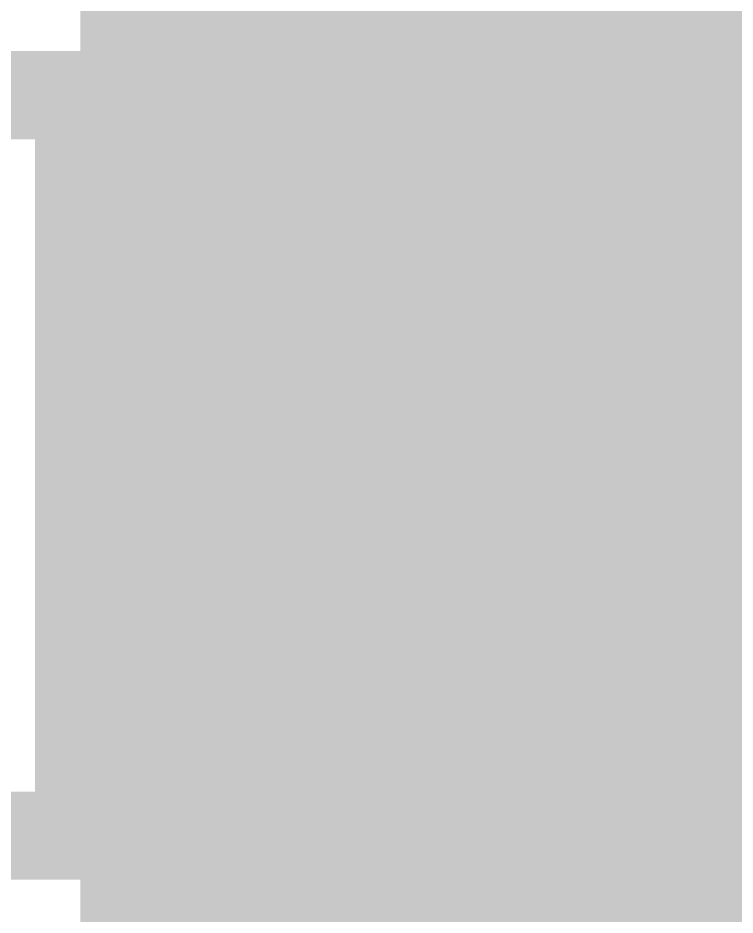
# Model space of a CAD drawing. Header units: inches. Extents: x -2 to 343, y -53 to 63.
# Drawn here: x 30.162 to 31.195, y -17.515 to -16.223 of the extents above; entities that cross this region are included whole.
import ezdxf

# ---------------------------------------------------------------- set-up
doc = ezdxf.new("R2010")
doc.units = ezdxf.units.IN
for name, color, linetype in [('Bottom Layer', 5, 'Continuous'), ('Bottom Overlay', 54, 'Continuous'), ('Bottom Paste', 16, 'Continuous'), ('Bottom Solder', 6, 'Continuous'), ('Top Layer', 1, 'Continuous'), ('Top Overlay', 2, 'Continuous'), ('Top Paste', 8, 'Continuous'), ('Top Solder', 216, 'Continuous')]:
    doc.layers.add(name, color=color, linetype=linetype)

# ---------------------------------------------------------------- blocks, each defined once
blk = doc.blocks.new('R___0603_B_24')
at = {"layer": 'Bottom Layer'}
for points in [[(-1.143, -0.4445), (-1.143, 0.4445), (-0.381, 0.4445), (-0.381, -0.4445)], [(0.381, -0.4445), (0.381, 0.4445), (1.143, 0.4445), (1.143, -0.4445)]]:
    blk.add_hatch(color=5, dxfattribs=at).paths.add_polyline_path(points)
at = {"layer": 'Bottom Paste'}
for points in [[(-1.143, -0.4445), (-1.143, 0.4445), (-0.381, 0.4445), (-0.381, -0.4445)], [(0.381, -0.4445), (0.381, 0.4445), (1.143, 0.4445), (1.143, -0.4445)]]:
    blk.add_hatch(color=16, dxfattribs=at).paths.add_polyline_path(points)
at = {"layer": 'Bottom Solder'}
for points in [[(-1.2446, -0.5461), (-1.2446, 0.5461), (-0.2794, 0.5461), (-0.2794, -0.5461)], [(0.2794, -0.5461), (0.2794, 0.5461), (1.2446, 0.5461), (1.2446, -0.5461)]]:
    blk.add_hatch(color=6, dxfattribs=at).paths.add_polyline_path(points)
at = {"layer": 'Bottom Overlay', "const_width": 0.127}
for points in [[(1.2192, 0.5334), (-1.2192, 0.5334)], [(-1.2192, 0.5334), (-1.2192, -0.5334)], [(1.2192, 0.5334), (1.2192, -0.5334)], [(1.2192, -0.5334), (-1.2192, -0.5334)]]:
    blk.add_lwpolyline(points, dxfattribs=at)
at = {"layer": 'Bottom Overlay', "const_width": 0.0635}
for points in [[(-1.25095, 0.5334, 1), (-1.18745, 0.5334, 1)], [(-1.25095, 0.5334, 1), (-1.18745, 0.5334, 1)], [(1.18745, 0.5334, 1), (1.25095, 0.5334, 1)], [(1.18745, 0.5334, 1), (1.25095, 0.5334, 1)], [(-1.25095, -0.5334, 1), (-1.18745, -0.5334, 1)], [(-1.25095, -0.5334, 1), (-1.18745, -0.5334, 1)], [(1.18745, -0.5334, 1), (1.25095, -0.5334, 1)], [(1.18745, -0.5334, 1), (1.25095, -0.5334, 1)]]:
    blk.add_lwpolyline(points, format="xyb", close=True, dxfattribs=at)
blk = doc.blocks.new('R___0603_56')
at = {"layer": 'Top Layer'}
for points in [[(-0.381, 0.4445), (-0.381, -0.4445), (-1.143, -0.4445), (-1.143, 0.4445)], [(1.143, 0.4445), (1.143, -0.4445), (0.381, -0.4445), (0.381, 0.4445)]]:
    blk.add_hatch(color=1, dxfattribs=at).paths.add_polyline_path(points)
at = {"layer": 'Top Paste'}
for points in [[(-0.381, 0.4445), (-0.381, -0.4445), (-1.143, -0.4445), (-1.143, 0.4445)], [(1.143, 0.4445), (1.143, -0.4445), (0.381, -0.4445), (0.381, 0.4445)]]:
    blk.add_hatch(color=8, dxfattribs=at).paths.add_polyline_path(points)
at = {"layer": 'Top Solder'}
for points in [[(-0.2794, 0.5461), (-0.2794, -0.5461), (-1.2446, -0.5461), (-1.2446, 0.5461)], [(1.2446, 0.5461), (1.2446, -0.5461), (0.2794, -0.5461), (0.2794, 0.5461)]]:
    blk.add_hatch(color=216, dxfattribs=at).paths.add_polyline_path(points)
at = {"layer": 'Top Overlay', "const_width": 0.127}
for points in [[(-1.2192, -0.5334), (-1.2192, 0.5334)], [(-1.2192, 0.5334), (1.2192, 0.5334)], [(1.2192, -0.5334), (1.2192, 0.5334)], [(-1.2192, -0.5334), (1.2192, -0.5334)]]:
    blk.add_lwpolyline(points, dxfattribs=at)
at = {"layer": 'Top Overlay', "const_width": 0.0635}
for points in [[(-1.25095, 0.5334, 1), (-1.18745, 0.5334, 1)], [(-1.25095, 0.5334, 1), (-1.18745, 0.5334, 1)], [(1.18745, 0.5334, 1), (1.25095, 0.5334, 1)], [(1.18745, 0.5334, 1), (1.25095, 0.5334, 1)], [(-1.25095, -0.5334, 1), (-1.18745, -0.5334, 1)], [(-1.25095, -0.5334, 1), (-1.18745, -0.5334, 1)], [(1.18745, -0.5334, 1), (1.25095, -0.5334, 1)], [(1.18745, -0.5334, 1), (1.25095, -0.5334, 1)]]:
    blk.add_lwpolyline(points, format="xyb", close=True, dxfattribs=at)

msp = doc.modelspace()

# ---------------------------------------------------------------- hatches: boundary and pattern name
at = {"layer": 'Bottom Layer'}
for points in [[(39.0652, -19.3876), (34.173, -19.3876), (34.0087, -19.3629), (34.0087, -17.7184), (33.9961, -17.6881), (33.9961, -17.566), (33.8741, -17.566), (33.8437, -17.5535), (32.9504, -17.5535), (32.9293, -17.5394), (32.9293, -16.2706), (31.4053, -16.2706), (31.4053, -17.4644), (31.4053, -18.7598), (32.7854, -18.7598), (32.7854, -19.3629), (32.6212, -19.3876), (28.7966, -19.3876), (28.7734, -19.378), (28.7637, -19.3548), (28.7637, -17.7513), (28.7773, -17.7184), (30.2514, -17.7184), (30.2514, -11.7168), (30.261, -11.6936), (30.2842, -11.684), (39.0652, -11.684)], [(49.7332, -28.3718), (48.133, -28.3718), (45.6225, -30.8823), (45.5933, -30.8745), (45.1904, -30.8214), (44.784, -30.8214), (44.3811, -30.8745), (43.9886, -30.9797), (43.6132, -31.1352), (43.2612, -31.3383), (42.9388, -31.5857), (42.6515, -31.8731), (42.4041, -32.1955), (42.2009, -32.5474), (42.0454, -32.9228), (41.9402, -33.3154), (41.8872, -33.7182), (41.8872, -34.1246), (41.9402, -34.5275), (41.9481, -34.5567), (41.9481, -37.8206), (37.4142, -37.8206), (37.4142, -29.464), (43.3324, -23.5458), (43.3324, -19.3876), (34.0252, -19.3876), (34.0087, -19.3629), (34.0087, -17.7184), (33.9961, -17.6881), (33.9961, -17.566), (33.8741, -17.566), (33.8437, -17.5535), (32.9504, -17.5535), (32.9293, -17.5394), (32.9293, -16.2706), (31.4053, -16.2706), (31.4053, -17.4644), (31.4053, -18.7598), (32.7854, -18.7598), (32.7854, -19.3629), (32.7689, -19.3876), (28.7637, -19.3876), (28.7637, -17.7184), (30.2514, -17.7184), (30.2514, -11.684), (49.7332, -11.684)]]:
    msp.add_hatch(color=5, dxfattribs=at).paths.add_polyline_path(points)

# ---------------------------------------------------------------- linework, layer by layer
at = {"layer": 'Top Layer', "const_width": 0.381}
for points in [[(30.6687, -16.8675), (30.6687, -15.5975)], [(30.6687, -16.8631), (32.0022, -16.8631)], [(30.6687, -18.1629), (30.6687, -16.8675)]]:
    msp.add_lwpolyline(points, dxfattribs=at)
at = {"layer": 'Top Layer', "const_width": 0.1905}
for points in [[(30.5735, -16.8631, 1), (30.764, -16.8631, 1)], [(30.5735, -16.8675, 1), (30.764, -16.8675, 1)], [(30.5735, -16.8675, 1), (30.764, -16.8675, 1)]]:
    msp.add_lwpolyline(points, format="xyb", close=True, dxfattribs=at)

# ---------------------------------------------------------------- block references
at = {"rotation": 180}
msp.add_blockref('R___0603_B_24', (29.9067, -16.8675), dxfattribs=at)
msp.add_blockref('R___0603_56', (29.9067, -16.8675))

doc.saveas('drawing.dxf')
